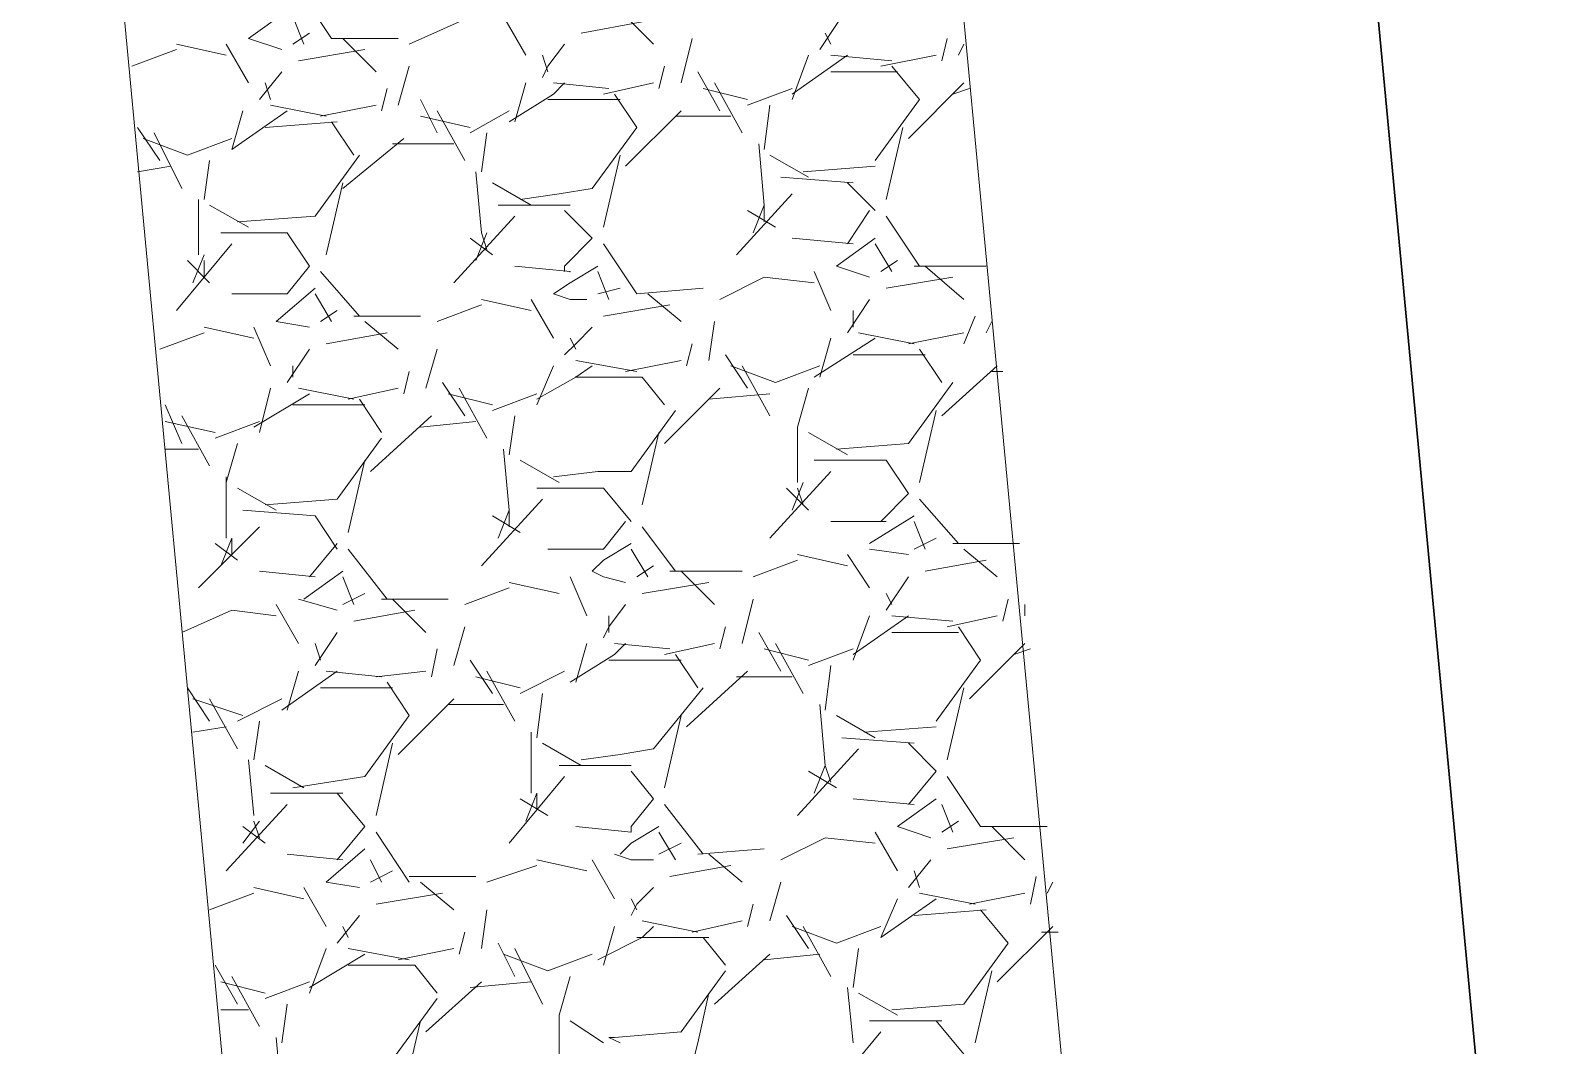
# Model space of a CAD drawing. Header units: metres. Extents: x 535281 to 535678, y 1836935 to 1837211.
# Drawn here: x 535433.707 to 535436.43, y 1837022.785 to 1837024.615 of the extents above; entities that cross this region are included whole.
import ezdxf

# ---------------------------------------------------------------- set-up
doc = ezdxf.new("R2010")
doc.units = ezdxf.units.M
doc.header["$MEASUREMENT"] = 0
doc.layers.add('Level 42', color=1, linetype='Continuous', lineweight=0)
doc.layers.add('Level 5', color=1, linetype='Continuous', lineweight=0)

msp = doc.modelspace()

# ---------------------------------------------------------------- linework, layer by layer
at = {"layer": 'Level 42', "color": 7, "linetype": 'Continuous', "lineweight": 0}
for p, q in [((535436.43, 1837021.52), (535435.69, 1837029.38)), ((535436.43, 1837021.52), (535435.69, 1837029.38)), ((535435.62, 1837022.19), (535435.02, 1837028.56)), ((535435.62, 1837022.19), (535435.02, 1837028.56)), ((535434.12, 1837022.05), (535433.52, 1837028.42)), ((535434.12, 1837022.05), (535433.52, 1837028.42)), ((535434.19, 1837024.69), (535434.25, 1837024.6)), ((535434.19, 1837024.69), (535434.25, 1837024.6)), ((535434.17, 1837024.65), (535434.1, 1837024.6)), ((535434.17, 1837024.65), (535434.1, 1837024.6)), ((535434.2, 1837024.59), (535434.18, 1837024.64)), ((535434.2, 1837024.59), (535434.18, 1837024.64)), ((535434.48, 1837024.63), (535434.39, 1837024.59)), ((535434.48, 1837024.63), (535434.39, 1837024.59)), ((535434.6, 1837024.57), (535434.56, 1837024.64)), ((535434.6, 1837024.57), (535434.56, 1837024.64)), ((535434.7, 1837024.61), (535434.81, 1837024.63)), ((535434.7, 1837024.61), (535434.81, 1837024.63)), ((535434.77, 1837024.65), (535434.83, 1837024.59)), ((535434.77, 1837024.65), (535434.83, 1837024.59)), ((535435.13, 1837024.58), (535435.17, 1837024.64)), ((535435.13, 1837024.58), (535435.17, 1837024.64)), ((535434.18, 1837024.59), (535434.21, 1837024.61)), ((535434.18, 1837024.59), (535434.21, 1837024.61)), ((535435.14, 1837024.61), (535435.15, 1837024.59)), ((535435.14, 1837024.61), (535435.15, 1837024.59)), ((535433.97, 1837024.58), (535433.89, 1837024.55)), ((535433.97, 1837024.58), (535433.89, 1837024.55)), ((535434.06, 1837024.57), (535433.97, 1837024.59)), ((535434.06, 1837024.57), (535433.97, 1837024.59)), ((535434.1, 1837024.52), (535434.06, 1837024.59)), ((535434.1, 1837024.52), (535434.06, 1837024.59)), ((535434.1, 1837024.6), (535434.16, 1837024.58)), ((535434.1, 1837024.6), (535434.16, 1837024.58)), ((535434.19, 1837024.56), (535434.31, 1837024.58)), ((535434.19, 1837024.56), (535434.31, 1837024.58)), ((535434.25, 1837024.6), (535434.37, 1837024.6)), ((535434.25, 1837024.6), (535434.37, 1837024.6)), ((535434.27, 1837024.6), (535434.33, 1837024.54)), ((535434.27, 1837024.6), (535434.33, 1837024.54)), ((535434.64, 1837024.55), (535434.67, 1837024.59)), ((535434.64, 1837024.55), (535434.67, 1837024.59)), ((535434.9, 1837024.6), (535434.88, 1837024.52)), ((535434.9, 1837024.6), (535434.88, 1837024.52)), ((535435.36, 1837024.6), (535435.35, 1837024.56)), ((535435.36, 1837024.6), (535435.35, 1837024.56)), ((535435.39, 1837024.59), (535435.38, 1837024.57)), ((535435.39, 1837024.59), (535435.38, 1837024.57)), ((535434.39, 1837024.55), (535434.37, 1837024.48)), ((535434.39, 1837024.55), (535434.37, 1837024.48)), ((535434.63, 1837024.57), (535434.64, 1837024.54)), ((535434.63, 1837024.57), (535434.64, 1837024.54)), ((535434.63, 1837024.53), (535434.64, 1837024.55)), ((535434.63, 1837024.53), (535434.64, 1837024.55)), ((535434.85, 1837024.55), (535434.84, 1837024.51)), ((535434.85, 1837024.55), (535434.84, 1837024.51)), ((535435.11, 1837024.57), (535435.08, 1837024.49)), ((535435.08, 1837024.5), (535435.18, 1837024.57)), ((535435.11, 1837024.57), (535435.08, 1837024.49)), ((535435.08, 1837024.5), (535435.18, 1837024.57)), ((535435.15, 1837024.57), (535435.26, 1837024.56)), ((535435.15, 1837024.57), (535435.26, 1837024.56)), ((535435.24, 1837024.55), (535435.34, 1837024.57)), ((535435.24, 1837024.55), (535435.34, 1837024.57)), ((535435.26, 1837024.55), (535435.31, 1837024.49)), ((535435.26, 1837024.55), (535435.31, 1837024.49)), ((535434.12, 1837024.49), (535434.16, 1837024.54)), ((535434.12, 1837024.49), (535434.16, 1837024.54)), ((535434.13, 1837024.52), (535434.14, 1837024.49)), ((535434.13, 1837024.52), (535434.14, 1837024.49)), ((535434.6, 1837024.52), (535434.58, 1837024.45)), ((535434.6, 1837024.52), (535434.58, 1837024.45)), ((535434.65, 1837024.52), (535434.75, 1837024.51)), ((535434.65, 1837024.5), (535434.67, 1837024.52)), ((535434.65, 1837024.52), (535434.75, 1837024.51)), ((535434.65, 1837024.5), (535434.67, 1837024.52)), ((535434.74, 1837024.5), (535434.83, 1837024.52)), ((535434.74, 1837024.5), (535434.83, 1837024.52)), ((535434.95, 1837024.47), (535434.91, 1837024.54)), ((535434.95, 1837024.47), (535434.91, 1837024.54)), ((535434.99, 1837024.43), (535434.94, 1837024.52)), ((535434.99, 1837024.43), (535434.94, 1837024.52)), ((535435.15, 1837024.54), (535435.27, 1837024.54)), ((535435.15, 1837024.54), (535435.27, 1837024.54)), ((535435.15, 1837024.54), (535435.27, 1837024.54)), ((535435.15, 1837024.54), (535435.27, 1837024.54)), ((535435.39, 1837024.52), (535435.29, 1837024.42)), ((535435.39, 1837024.52), (535435.29, 1837024.42)), ((535434.35, 1837024.51), (535434.34, 1837024.47)), ((535434.35, 1837024.51), (535434.34, 1837024.47)), ((535434.57, 1837024.45), (535434.65, 1837024.5)), ((535434.57, 1837024.45), (535434.65, 1837024.5)), ((535434.76, 1837024.5), (535434.8, 1837024.44)), ((535434.76, 1837024.5), (535434.8, 1837024.44)), ((535435, 1837024.49), (535434.92, 1837024.51)), ((535435, 1837024.49), (535434.92, 1837024.51)), ((535435.08, 1837024.51), (535435, 1837024.48)), ((535435.08, 1837024.51), (535435, 1837024.48)), ((535435.4, 1837024.51), (535435.37, 1837024.5)), ((535435.4, 1837024.51), (535435.37, 1837024.5)), ((535434.09, 1837024.47), (535434.07, 1837024.4)), ((535434.07, 1837024.4), (535434.17, 1837024.47)), ((535434.09, 1837024.47), (535434.07, 1837024.4)), ((535434.07, 1837024.4), (535434.17, 1837024.47)), ((535434.14, 1837024.48), (535434.24, 1837024.46)), ((535434.14, 1837024.48), (535434.24, 1837024.46)), ((535434.23, 1837024.46), (535434.33, 1837024.48)), ((535434.23, 1837024.46), (535434.33, 1837024.48)), ((535434.44, 1837024.43), (535434.41, 1837024.49)), ((535434.44, 1837024.43), (535434.41, 1837024.49)), ((535434.49, 1837024.38), (535434.44, 1837024.47)), ((535434.49, 1837024.38), (535434.44, 1837024.47)), ((535434.57, 1837024.47), (535434.5, 1837024.43)), ((535434.57, 1837024.47), (535434.5, 1837024.43)), ((535434.64, 1837024.49), (535434.65, 1837024.49)), ((535434.64, 1837024.49), (535434.65, 1837024.49)), ((535434.64, 1837024.49), (535434.65, 1837024.49)), ((535434.64, 1837024.49), (535434.65, 1837024.49)), ((535434.65, 1837024.49), (535434.77, 1837024.49)), ((535434.65, 1837024.49), (535434.77, 1837024.49)), ((535434.65, 1837024.49), (535434.77, 1837024.49)), ((535434.65, 1837024.49), (535434.77, 1837024.49)), ((535434.88, 1837024.47), (535434.78, 1837024.37)), ((535434.88, 1837024.47), (535434.78, 1837024.37)), ((535435.03, 1837024.4), (535435.04, 1837024.48)), ((535435.03, 1837024.4), (535435.04, 1837024.48)), ((535435.31, 1837024.49), (535435.23, 1837024.38)), ((535435.31, 1837024.49), (535435.23, 1837024.38)), ((535433.94, 1837024.38), (535433.9, 1837024.44)), ((535433.94, 1837024.38), (535433.9, 1837024.44)), ((535434.13, 1837024.44), (535434.26, 1837024.45)), ((535434.13, 1837024.44), (535434.26, 1837024.45)), ((535434.13, 1837024.44), (535434.26, 1837024.45)), ((535434.13, 1837024.44), (535434.26, 1837024.45)), ((535434.25, 1837024.45), (535434.29, 1837024.39)), ((535434.25, 1837024.45), (535434.29, 1837024.39)), ((535434.5, 1837024.44), (535434.41, 1837024.46)), ((535434.5, 1837024.44), (535434.41, 1837024.46)), ((535434.8, 1837024.44), (535434.72, 1837024.33)), ((535434.8, 1837024.44), (535434.72, 1837024.33)), ((535434.97, 1837024.46), (535434.87, 1837024.46)), ((535434.97, 1837024.46), (535434.87, 1837024.46)), ((535435.28, 1837024.44), (535435.25, 1837024.31)), ((535435.28, 1837024.44), (535435.25, 1837024.31)), ((535433.99, 1837024.39), (535433.91, 1837024.42)), ((535433.99, 1837024.39), (535433.91, 1837024.42)), ((535433.98, 1837024.33), (535433.93, 1837024.43)), ((535433.98, 1837024.33), (535433.93, 1837024.43)), ((535434.07, 1837024.42), (535433.99, 1837024.39)), ((535434.07, 1837024.42), (535433.99, 1837024.39)), ((535434.38, 1837024.42), (535434.27, 1837024.33)), ((535434.38, 1837024.42), (535434.27, 1837024.33)), ((535434.52, 1837024.36), (535434.53, 1837024.43)), ((535434.52, 1837024.36), (535434.53, 1837024.43)), ((535434.3, 1837024.39), (535434.22, 1837024.28)), ((535434.3, 1837024.39), (535434.22, 1837024.28)), ((535434.47, 1837024.41), (535434.36, 1837024.41)), ((535434.47, 1837024.41), (535434.36, 1837024.41)), ((535434.77, 1837024.39), (535434.74, 1837024.26)), ((535434.77, 1837024.39), (535434.74, 1837024.26)), ((535435.03, 1837024.3), (535435.02, 1837024.41)), ((535435.03, 1837024.3), (535435.02, 1837024.41)), ((535435.11, 1837024.35), (535435.04, 1837024.39)), ((535435.11, 1837024.35), (535435.04, 1837024.39)), ((535433.96, 1837024.37), (535433.9, 1837024.36)), ((535433.96, 1837024.37), (535433.9, 1837024.36)), ((535434.02, 1837024.31), (535434.03, 1837024.38)), ((535434.02, 1837024.31), (535434.03, 1837024.38)), ((535434.52, 1837024.25), (535434.51, 1837024.36)), ((535434.52, 1837024.25), (535434.51, 1837024.36)), ((535435.23, 1837024.37), (535435.1, 1837024.36)), ((535435.23, 1837024.37), (535435.1, 1837024.36)), ((535434.27, 1837024.34), (535434.24, 1837024.21)), ((535434.27, 1837024.34), (535434.24, 1837024.21)), ((535434.61, 1837024.3), (535434.54, 1837024.34)), ((535434.61, 1837024.3), (535434.54, 1837024.34)), ((535434.72, 1837024.33), (535434.66, 1837024.32)), ((535434.72, 1837024.33), (535434.66, 1837024.32)), ((535435.19, 1837024.34), (535435.06, 1837024.35)), ((535435.19, 1837024.34), (535435.06, 1837024.35)), ((535435.23, 1837024.29), (535435.18, 1837024.34)), ((535435.23, 1837024.29), (535435.18, 1837024.34)), ((535434.01, 1837024.21), (535434.01, 1837024.31)), ((535434.01, 1837024.21), (535434.01, 1837024.31)), ((535434.66, 1837024.32), (535434.59, 1837024.31)), ((535434.66, 1837024.32), (535434.59, 1837024.31)), ((535434.98, 1837024.21), (535435.08, 1837024.32)), ((535434.98, 1837024.21), (535435.08, 1837024.32)), ((535434.1, 1837024.26), (535434.03, 1837024.3)), ((535434.1, 1837024.26), (535434.03, 1837024.3)), ((535434.22, 1837024.28), (535434.08, 1837024.27)), ((535434.22, 1837024.28), (535434.08, 1837024.27)), ((535434.47, 1837024.16), (535434.58, 1837024.28)), ((535434.47, 1837024.16), (535434.58, 1837024.28)), ((535434.66, 1837024.3), (535434.55, 1837024.3)), ((535434.66, 1837024.3), (535434.55, 1837024.3)), ((535434.68, 1837024.3), (535434.66, 1837024.3)), ((535434.68, 1837024.3), (535434.66, 1837024.3)), ((535434.72, 1837024.24), (535434.67, 1837024.29)), ((535434.72, 1837024.24), (535434.67, 1837024.29)), ((535435, 1837024.29), (535435.05, 1837024.26)), ((535435, 1837024.29), (535435.05, 1837024.26)), ((535435.03, 1837024.3), (535435.01, 1837024.25)), ((535435.03, 1837024.3), (535435.01, 1837024.25)), ((535435.03, 1837024.3), (535435.03, 1837024.27)), ((535435.03, 1837024.3), (535435.03, 1837024.27)), ((535435.18, 1837024.23), (535435.22, 1837024.29)), ((535435.18, 1837024.23), (535435.22, 1837024.29)), ((535435.25, 1837024.28), (535435.31, 1837024.19)), ((535435.25, 1837024.28), (535435.31, 1837024.19)), ((535434.17, 1837024.25), (535434.05, 1837024.25)), ((535434.17, 1837024.25), (535434.05, 1837024.25)), ((535434.21, 1837024.19), (535434.17, 1837024.25)), ((535434.21, 1837024.19), (535434.17, 1837024.25)), ((535434.53, 1837024.25), (535434.51, 1837024.2)), ((535434.53, 1837024.25), (535434.51, 1837024.2)), ((535434.52, 1837024.25), (535434.53, 1837024.22)), ((535434.52, 1837024.25), (535434.53, 1837024.22)), ((535433.97, 1837024.11), (535434.07, 1837024.23)), ((535433.97, 1837024.11), (535434.07, 1837024.23)), ((535434.5, 1837024.24), (535434.54, 1837024.21)), ((535434.5, 1837024.24), (535434.54, 1837024.21)), ((535434.67, 1837024.19), (535434.72, 1837024.24)), ((535434.67, 1837024.19), (535434.72, 1837024.24)), ((535434.74, 1837024.23), (535434.8, 1837024.14)), ((535434.74, 1837024.23), (535434.8, 1837024.14)), ((535435.08, 1837024.24), (535435.19, 1837024.23)), ((535435.08, 1837024.24), (535435.19, 1837024.23)), ((535435.23, 1837024.24), (535435.16, 1837024.19)), ((535435.23, 1837024.24), (535435.16, 1837024.19)), ((535435.26, 1837024.18), (535435.23, 1837024.23)), ((535435.26, 1837024.18), (535435.23, 1837024.23)), ((535433.99, 1837024.2), (535434.03, 1837024.16)), ((535433.99, 1837024.2), (535434.03, 1837024.16)), ((535434.02, 1837024.21), (535434, 1837024.16)), ((535434.02, 1837024.21), (535434, 1837024.16)), ((535434.02, 1837024.2), (535434.02, 1837024.17)), ((535434.02, 1837024.2), (535434.02, 1837024.17)), ((535435.24, 1837024.18), (535435.27, 1837024.2)), ((535435.24, 1837024.18), (535435.27, 1837024.2)), ((535434.17, 1837024.14), (535434.21, 1837024.19)), ((535434.17, 1837024.14), (535434.21, 1837024.19)), ((535434.23, 1837024.18), (535434.3, 1837024.1)), ((535434.23, 1837024.18), (535434.3, 1837024.1)), ((535434.58, 1837024.19), (535434.68, 1837024.18)), ((535434.58, 1837024.19), (535434.68, 1837024.18)), ((535434.67, 1837024.18), (535434.67, 1837024.19)), ((535434.67, 1837024.18), (535434.67, 1837024.19)), ((535434.73, 1837024.19), (535434.68, 1837024.16)), ((535434.73, 1837024.19), (535434.68, 1837024.16)), ((535434.75, 1837024.13), (535434.73, 1837024.18)), ((535434.75, 1837024.13), (535434.73, 1837024.18)), ((535435.03, 1837024.17), (535434.95, 1837024.13)), ((535435.03, 1837024.17), (535434.95, 1837024.13)), ((535435.12, 1837024.16), (535435.03, 1837024.17)), ((535435.12, 1837024.16), (535435.03, 1837024.17)), ((535435.15, 1837024.11), (535435.12, 1837024.18)), ((535435.15, 1837024.11), (535435.12, 1837024.18)), ((535435.16, 1837024.19), (535435.22, 1837024.17)), ((535435.16, 1837024.19), (535435.22, 1837024.17)), ((535435.25, 1837024.15), (535435.37, 1837024.17)), ((535435.25, 1837024.15), (535435.37, 1837024.17)), ((535435.3, 1837024.19), (535435.43, 1837024.19)), ((535435.3, 1837024.19), (535435.43, 1837024.19)), ((535435.32, 1837024.19), (535435.39, 1837024.13)), ((535435.32, 1837024.19), (535435.39, 1837024.13)), ((535434.07, 1837024.14), (535434.17, 1837024.14)), ((535434.07, 1837024.14), (535434.17, 1837024.14)), ((535434.22, 1837024.15), (535434.15, 1837024.09)), ((535434.22, 1837024.15), (535434.15, 1837024.09)), ((535434.25, 1837024.09), (535434.22, 1837024.14)), ((535434.25, 1837024.09), (535434.22, 1837024.14)), ((535434.68, 1837024.16), (535434.65, 1837024.14)), ((535434.68, 1837024.16), (535434.65, 1837024.14)), ((535434.65, 1837024.14), (535434.68, 1837024.13)), ((535434.65, 1837024.14), (535434.68, 1837024.13)), ((535434.73, 1837024.14), (535434.77, 1837024.15)), ((535434.73, 1837024.14), (535434.77, 1837024.15)), ((535434.8, 1837024.14), (535434.92, 1837024.15)), ((535434.8, 1837024.14), (535434.92, 1837024.15)), ((535434.82, 1837024.14), (535434.88, 1837024.09)), ((535434.82, 1837024.14), (535434.88, 1837024.09)), ((535434.52, 1837024.12), (535434.44, 1837024.09)), ((535434.52, 1837024.12), (535434.44, 1837024.09)), ((535434.61, 1837024.11), (535434.52, 1837024.13)), ((535434.61, 1837024.11), (535434.52, 1837024.13)), ((535434.65, 1837024.06), (535434.61, 1837024.13)), ((535434.65, 1837024.06), (535434.61, 1837024.13)), ((535434.68, 1837024.13), (535434.71, 1837024.13)), ((535434.68, 1837024.13), (535434.71, 1837024.13)), ((535434.74, 1837024.1), (535434.86, 1837024.12)), ((535434.74, 1837024.1), (535434.86, 1837024.12)), ((535435.18, 1837024.07), (535435.22, 1837024.13)), ((535435.18, 1837024.07), (535435.22, 1837024.13)), ((535434.15, 1837024.09), (535434.21, 1837024.08)), ((535434.15, 1837024.09), (535434.21, 1837024.08)), ((535434.23, 1837024.09), (535434.26, 1837024.11)), ((535434.23, 1837024.09), (535434.26, 1837024.11)), ((535434.29, 1837024.1), (535434.41, 1837024.1)), ((535434.29, 1837024.1), (535434.41, 1837024.1)), ((535434.31, 1837024.09), (535434.37, 1837024.04)), ((535434.31, 1837024.09), (535434.37, 1837024.04)), ((535434.94, 1837024.09), (535434.93, 1837024.02)), ((535434.94, 1837024.09), (535434.93, 1837024.02)), ((535435.19, 1837024.11), (535435.19, 1837024.08)), ((535435.19, 1837024.11), (535435.19, 1837024.08)), ((535435.41, 1837024.1), (535435.39, 1837024.05)), ((535435.41, 1837024.1), (535435.39, 1837024.05)), ((535435.44, 1837024.09), (535435.43, 1837024.07)), ((535435.44, 1837024.09), (535435.43, 1837024.07)), ((535434.02, 1837024.07), (535433.94, 1837024.04)), ((535434.02, 1837024.07), (535433.94, 1837024.04)), ((535434.11, 1837024.06), (535434.02, 1837024.08)), ((535434.11, 1837024.06), (535434.02, 1837024.08)), ((535434.14, 1837024.01), (535434.11, 1837024.08)), ((535434.14, 1837024.01), (535434.11, 1837024.08)), ((535434.24, 1837024.05), (535434.35, 1837024.07)), ((535434.24, 1837024.05), (535434.35, 1837024.07)), ((535434.68, 1837024.06), (535434.69, 1837024.04)), ((535434.68, 1837024.06), (535434.69, 1837024.04)), ((535434.69, 1837024.05), (535434.72, 1837024.08)), ((535434.69, 1837024.05), (535434.72, 1837024.08)), ((535435.12, 1837023.99), (535435.23, 1837024.06)), ((535435.12, 1837023.99), (535435.23, 1837024.06)), ((535435.15, 1837024.06), (535435.13, 1837023.99)), ((535435.15, 1837024.06), (535435.13, 1837023.99)), ((535435.2, 1837024.07), (535435.3, 1837024.05)), ((535435.2, 1837024.07), (535435.3, 1837024.05)), ((535435.29, 1837024.05), (535435.39, 1837024.07)), ((535435.29, 1837024.05), (535435.39, 1837024.07)), ((535434.17, 1837023.98), (535434.21, 1837024.04)), ((535434.17, 1837023.98), (535434.21, 1837024.04)), ((535434.44, 1837024.04), (535434.42, 1837023.97)), ((535434.44, 1837024.04), (535434.42, 1837023.97)), ((535434.67, 1837024.03), (535434.69, 1837024.05)), ((535434.67, 1837024.03), (535434.69, 1837024.05)), ((535434.9, 1837024.05), (535434.89, 1837024.01)), ((535434.9, 1837024.05), (535434.89, 1837024.01)), ((535435, 1837023.97), (535434.96, 1837024.03)), ((535435, 1837023.97), (535434.96, 1837024.03)), ((535435.19, 1837024.03), (535435.32, 1837024.03)), ((535435.19, 1837024.03), (535435.32, 1837024.03)), ((535435.19, 1837024.03), (535435.32, 1837024.03)), ((535435.19, 1837024.03), (535435.32, 1837024.03)), ((535435.31, 1837024.04), (535435.35, 1837023.98)), ((535435.31, 1837024.04), (535435.35, 1837023.98)), ((535434.18, 1837024.01), (535434.18, 1837023.99)), ((535434.18, 1837024.01), (535434.18, 1837023.99)), ((535434.65, 1837024.01), (535434.62, 1837023.94)), ((535434.65, 1837024.01), (535434.62, 1837023.94)), ((535434.69, 1837024.02), (535434.8, 1837024)), ((535434.69, 1837024.02), (535434.8, 1837024)), ((535434.69, 1837023.99), (535434.72, 1837024.01)), ((535434.69, 1837023.99), (535434.72, 1837024.01)), ((535434.78, 1837024), (535434.88, 1837024.02)), ((535434.78, 1837024), (535434.88, 1837024.02)), ((535435.05, 1837023.98), (535434.97, 1837024.01)), ((535435.05, 1837023.98), (535434.97, 1837024.01)), ((535435.04, 1837023.92), (535434.99, 1837024.01)), ((535435.04, 1837023.92), (535434.99, 1837024.01)), ((535435.13, 1837024.01), (535435.05, 1837023.98)), ((535435.13, 1837024.01), (535435.05, 1837023.98)), ((535435.45, 1837024.01), (535435.35, 1837023.92)), ((535435.45, 1837024.01), (535435.35, 1837023.92)), ((535434.39, 1837024), (535434.38, 1837023.96)), ((535434.39, 1837024), (535434.38, 1837023.96)), ((535434.49, 1837023.92), (535434.45, 1837023.98)), ((535434.49, 1837023.92), (535434.45, 1837023.98)), ((535434.62, 1837023.95), (535434.69, 1837023.99)), ((535434.62, 1837023.95), (535434.69, 1837023.99)), ((535434.69, 1837023.99), (535434.81, 1837023.99)), ((535434.69, 1837023.99), (535434.81, 1837023.99)), ((535434.69, 1837023.99), (535434.81, 1837023.99)), ((535434.69, 1837023.99), (535434.81, 1837023.99)), ((535434.81, 1837023.99), (535434.85, 1837023.94)), ((535434.81, 1837023.99), (535434.85, 1837023.94)), ((535435.37, 1837023.98), (535435.29, 1837023.87)), ((535435.37, 1837023.98), (535435.29, 1837023.87)), ((535435.46, 1837024), (535435.44, 1837024)), ((535435.46, 1837024), (535435.44, 1837024)), ((535434.11, 1837023.9), (535434.21, 1837023.96)), ((535434.11, 1837023.9), (535434.21, 1837023.96)), ((535434.14, 1837023.97), (535434.12, 1837023.89)), ((535434.14, 1837023.97), (535434.12, 1837023.89)), ((535434.19, 1837023.97), (535434.29, 1837023.95)), ((535434.19, 1837023.97), (535434.29, 1837023.95)), ((535434.28, 1837023.95), (535434.37, 1837023.97)), ((535434.28, 1837023.95), (535434.37, 1837023.97)), ((535434.3, 1837023.95), (535434.34, 1837023.89)), ((535434.3, 1837023.95), (535434.34, 1837023.89)), ((535434.54, 1837023.94), (535434.46, 1837023.96)), ((535434.54, 1837023.94), (535434.46, 1837023.96)), ((535434.53, 1837023.88), (535434.48, 1837023.97)), ((535434.53, 1837023.88), (535434.48, 1837023.97)), ((535434.62, 1837023.96), (535434.54, 1837023.93)), ((535434.62, 1837023.96), (535434.54, 1837023.93)), ((535434.95, 1837023.97), (535434.85, 1837023.87)), ((535434.95, 1837023.97), (535434.85, 1837023.87)), ((535435.04, 1837023.96), (535434.93, 1837023.95)), ((535435.04, 1837023.96), (535434.93, 1837023.95)), ((535435.09, 1837023.9), (535435.11, 1837023.97)), ((535435.09, 1837023.9), (535435.11, 1837023.97)), ((535433.98, 1837023.87), (535433.95, 1837023.94)), ((535433.98, 1837023.87), (535433.95, 1837023.94)), ((535434.03, 1837023.83), (535433.98, 1837023.92)), ((535434.03, 1837023.83), (535433.98, 1837023.92)), ((535434.18, 1837023.94), (535434.31, 1837023.94)), ((535434.18, 1837023.94), (535434.31, 1837023.94)), ((535434.18, 1837023.94), (535434.31, 1837023.94)), ((535434.18, 1837023.94), (535434.31, 1837023.94)), ((535434.43, 1837023.92), (535434.32, 1837023.82)), ((535434.43, 1837023.92), (535434.32, 1837023.82)), ((535434.57, 1837023.85), (535434.58, 1837023.92)), ((535434.57, 1837023.85), (535434.58, 1837023.92)), ((535434.87, 1837023.93), (535434.79, 1837023.82)), ((535434.87, 1837023.93), (535434.79, 1837023.82)), ((535435.34, 1837023.93), (535435.31, 1837023.8)), ((535435.34, 1837023.93), (535435.31, 1837023.8)), ((535434.04, 1837023.89), (535433.95, 1837023.91)), ((535434.04, 1837023.89), (535433.95, 1837023.91)), ((535434.12, 1837023.91), (535434.04, 1837023.88)), ((535434.12, 1837023.91), (535434.04, 1837023.88)), ((535434.51, 1837023.91), (535434.41, 1837023.9)), ((535434.51, 1837023.91), (535434.41, 1837023.9)), ((535435.09, 1837023.8), (535435.09, 1837023.9)), ((535435.09, 1837023.8), (535435.09, 1837023.9)), ((535434.06, 1837023.8), (535434.08, 1837023.87)), ((535434.06, 1837023.8), (535434.08, 1837023.87)), ((535434.34, 1837023.88), (535434.26, 1837023.77)), ((535434.34, 1837023.88), (535434.26, 1837023.77)), ((535434.84, 1837023.89), (535434.81, 1837023.76)), ((535434.84, 1837023.89), (535434.81, 1837023.76)), ((535435.18, 1837023.85), (535435.11, 1837023.89)), ((535435.18, 1837023.85), (535435.11, 1837023.89)), ((535435.29, 1837023.87), (535435.16, 1837023.86)), ((535435.29, 1837023.87), (535435.16, 1837023.86)), ((535434.01, 1837023.86), (535433.95, 1837023.86)), ((535434.01, 1837023.86), (535433.95, 1837023.86)), ((535434.31, 1837023.84), (535434.28, 1837023.71)), ((535434.31, 1837023.84), (535434.28, 1837023.71)), ((535434.57, 1837023.75), (535434.56, 1837023.86)), ((535434.57, 1837023.75), (535434.56, 1837023.86)), ((535434.66, 1837023.8), (535434.59, 1837023.84)), ((535434.66, 1837023.8), (535434.59, 1837023.84)), ((535435.25, 1837023.84), (535435.12, 1837023.84)), ((535435.25, 1837023.84), (535435.12, 1837023.84)), ((535435.29, 1837023.78), (535435.25, 1837023.84)), ((535435.29, 1837023.78), (535435.25, 1837023.84)), ((535434.73, 1837023.82), (535434.65, 1837023.81)), ((535434.73, 1837023.82), (535434.65, 1837023.81)), ((535434.79, 1837023.82), (535434.73, 1837023.82)), ((535434.79, 1837023.82), (535434.73, 1837023.82)), ((535435.04, 1837023.7), (535435.15, 1837023.82)), ((535435.04, 1837023.7), (535435.15, 1837023.82)), ((535434.06, 1837023.7), (535434.06, 1837023.81)), ((535434.06, 1837023.7), (535434.06, 1837023.81)), ((535434.15, 1837023.75), (535434.08, 1837023.79)), ((535434.15, 1837023.75), (535434.08, 1837023.79)), ((535434.73, 1837023.79), (535434.62, 1837023.79)), ((535434.73, 1837023.79), (535434.62, 1837023.79)), ((535434.74, 1837023.79), (535434.73, 1837023.79)), ((535434.74, 1837023.79), (535434.73, 1837023.79)), ((535434.79, 1837023.73), (535434.74, 1837023.79)), ((535434.79, 1837023.73), (535434.74, 1837023.79)), ((535435.07, 1837023.79), (535435.11, 1837023.75)), ((535435.07, 1837023.79), (535435.11, 1837023.75)), ((535435.1, 1837023.8), (535435.08, 1837023.75)), ((535435.1, 1837023.8), (535435.08, 1837023.75)), ((535435.09, 1837023.79), (535435.1, 1837023.76)), ((535435.09, 1837023.79), (535435.1, 1837023.76)), ((535434.26, 1837023.77), (535434.13, 1837023.76)), ((535434.26, 1837023.77), (535434.13, 1837023.76)), ((535434.52, 1837023.65), (535434.63, 1837023.77)), ((535434.52, 1837023.65), (535434.63, 1837023.77)), ((535435.24, 1837023.73), (535435.29, 1837023.78)), ((535435.24, 1837023.73), (535435.29, 1837023.78)), ((535435.31, 1837023.77), (535435.38, 1837023.69)), ((535435.31, 1837023.77), (535435.38, 1837023.69)), ((535434.22, 1837023.74), (535434.09, 1837023.75)), ((535434.22, 1837023.74), (535434.09, 1837023.75)), ((535434.26, 1837023.68), (535434.22, 1837023.74)), ((535434.26, 1837023.68), (535434.22, 1837023.74)), ((535434.54, 1837023.74), (535434.59, 1837023.71)), ((535434.54, 1837023.74), (535434.59, 1837023.71)), ((535434.57, 1837023.75), (535434.55, 1837023.7)), ((535434.57, 1837023.75), (535434.55, 1837023.7)), ((535434.57, 1837023.75), (535434.57, 1837023.72)), ((535434.57, 1837023.75), (535434.57, 1837023.72)), ((535434.74, 1837023.68), (535434.78, 1837023.73)), ((535434.74, 1837023.68), (535434.78, 1837023.73)), ((535435.15, 1837023.73), (535435.25, 1837023.73)), ((535435.15, 1837023.73), (535435.25, 1837023.73)), ((535435.3, 1837023.74), (535435.22, 1837023.69)), ((535435.3, 1837023.74), (535435.22, 1837023.69)), ((535435.32, 1837023.68), (535435.3, 1837023.73)), ((535435.32, 1837023.68), (535435.3, 1837023.73)), ((535434.01, 1837023.61), (535434.12, 1837023.72)), ((535434.01, 1837023.61), (535434.12, 1837023.72)), ((535434.81, 1837023.72), (535434.87, 1837023.64)), ((535434.81, 1837023.72), (535434.87, 1837023.64)), ((535434.04, 1837023.69), (535434.08, 1837023.66)), ((535434.04, 1837023.69), (535434.08, 1837023.66)), ((535434.07, 1837023.7), (535434.05, 1837023.65)), ((535434.07, 1837023.7), (535434.05, 1837023.65)), ((535434.07, 1837023.7), (535434.07, 1837023.67)), ((535434.07, 1837023.7), (535434.07, 1837023.67)), ((535434.21, 1837023.63), (535434.26, 1837023.69)), ((535434.21, 1837023.63), (535434.26, 1837023.69)), ((535434.28, 1837023.68), (535434.35, 1837023.59)), ((535434.28, 1837023.68), (535434.35, 1837023.59)), ((535434.64, 1837023.68), (535434.74, 1837023.68)), ((535434.64, 1837023.68), (535434.74, 1837023.68)), ((535434.79, 1837023.69), (535434.74, 1837023.66)), ((535434.79, 1837023.69), (535434.74, 1837023.66)), ((535434.82, 1837023.63), (535434.79, 1837023.68)), ((535434.82, 1837023.63), (535434.79, 1837023.68)), ((535435.22, 1837023.68), (535435.29, 1837023.67)), ((535435.22, 1837023.68), (535435.29, 1837023.67)), ((535435.3, 1837023.68), (535435.34, 1837023.7)), ((535435.3, 1837023.68), (535435.34, 1837023.7)), ((535435.37, 1837023.69), (535435.49, 1837023.69)), ((535435.37, 1837023.69), (535435.49, 1837023.69)), ((535435.39, 1837023.68), (535435.45, 1837023.63)), ((535435.39, 1837023.68), (535435.45, 1837023.63)), ((535434.74, 1837023.66), (535434.72, 1837023.64)), ((535434.74, 1837023.66), (535434.72, 1837023.64)), ((535434.8, 1837023.63), (535434.83, 1837023.65)), ((535434.8, 1837023.63), (535434.83, 1837023.65)), ((535435.09, 1837023.66), (535435.01, 1837023.63)), ((535435.09, 1837023.66), (535435.01, 1837023.63)), ((535435.18, 1837023.65), (535435.09, 1837023.67)), ((535435.18, 1837023.65), (535435.09, 1837023.67)), ((535435.22, 1837023.61), (535435.18, 1837023.67)), ((535435.22, 1837023.61), (535435.18, 1837023.67)), ((535435.32, 1837023.64), (535435.43, 1837023.66)), ((535435.32, 1837023.64), (535435.43, 1837023.66)), ((535434.12, 1837023.64), (535434.22, 1837023.63)), ((535434.12, 1837023.64), (535434.22, 1837023.63)), ((535434.27, 1837023.64), (535434.2, 1837023.59)), ((535434.27, 1837023.64), (535434.2, 1837023.59)), ((535434.29, 1837023.58), (535434.27, 1837023.63)), ((535434.29, 1837023.58), (535434.27, 1837023.63)), ((535434.71, 1837023.56), (535434.68, 1837023.63)), ((535434.71, 1837023.56), (535434.68, 1837023.63)), ((535434.72, 1837023.64), (535434.74, 1837023.63)), ((535434.72, 1837023.64), (535434.74, 1837023.63)), ((535434.74, 1837023.63), (535434.78, 1837023.62)), ((535434.74, 1837023.63), (535434.78, 1837023.62)), ((535434.86, 1837023.64), (535434.99, 1837023.64)), ((535434.86, 1837023.64), (535434.99, 1837023.64)), ((535434.88, 1837023.64), (535434.94, 1837023.58)), ((535434.88, 1837023.64), (535434.94, 1837023.58)), ((535435.25, 1837023.57), (535435.29, 1837023.63)), ((535435.25, 1837023.57), (535435.29, 1837023.63)), ((535434.27, 1837023.58), (535434.31, 1837023.6)), ((535434.27, 1837023.58), (535434.31, 1837023.6)), ((535434.57, 1837023.61), (535434.49, 1837023.58)), ((535434.57, 1837023.61), (535434.49, 1837023.58)), ((535434.66, 1837023.6), (535434.57, 1837023.62)), ((535434.66, 1837023.6), (535434.57, 1837023.62)), ((535434.81, 1837023.6), (535434.93, 1837023.62)), ((535434.81, 1837023.6), (535434.93, 1837023.62)), ((535435.25, 1837023.6), (535435.26, 1837023.58)), ((535435.25, 1837023.6), (535435.26, 1837023.58)), ((535434.07, 1837023.57), (535433.98, 1837023.53)), ((535434.07, 1837023.57), (535433.98, 1837023.53)), ((535434.15, 1837023.56), (535434.07, 1837023.57)), ((535434.15, 1837023.56), (535434.07, 1837023.57)), ((535434.19, 1837023.51), (535434.15, 1837023.58)), ((535434.19, 1837023.51), (535434.15, 1837023.58)), ((535434.19, 1837023.59), (535434.26, 1837023.57)), ((535434.19, 1837023.59), (535434.26, 1837023.57)), ((535434.29, 1837023.55), (535434.4, 1837023.57)), ((535434.29, 1837023.55), (535434.4, 1837023.57)), ((535434.34, 1837023.59), (535434.46, 1837023.59)), ((535434.34, 1837023.59), (535434.46, 1837023.59)), ((535434.36, 1837023.59), (535434.42, 1837023.53)), ((535434.36, 1837023.59), (535434.42, 1837023.53)), ((535434.75, 1837023.54), (535434.78, 1837023.58)), ((535434.75, 1837023.54), (535434.78, 1837023.58)), ((535435.01, 1837023.59), (535434.99, 1837023.51)), ((535435.01, 1837023.59), (535434.99, 1837023.51)), ((535435.47, 1837023.59), (535435.46, 1837023.55)), ((535435.47, 1837023.59), (535435.46, 1837023.55)), ((535435.5, 1837023.58), (535435.5, 1837023.56)), ((535435.5, 1837023.58), (535435.5, 1837023.56)), ((535434.49, 1837023.54), (535434.47, 1837023.47)), ((535434.49, 1837023.54), (535434.47, 1837023.47)), ((535434.74, 1837023.52), (535434.75, 1837023.54)), ((535434.74, 1837023.52), (535434.75, 1837023.54)), ((535434.75, 1837023.56), (535434.75, 1837023.53)), ((535434.75, 1837023.56), (535434.75, 1837023.53)), ((535434.96, 1837023.54), (535434.95, 1837023.5)), ((535434.96, 1837023.54), (535434.95, 1837023.5)), ((535435.22, 1837023.56), (535435.19, 1837023.48)), ((535435.19, 1837023.49), (535435.29, 1837023.56)), ((535435.22, 1837023.56), (535435.19, 1837023.48)), ((535435.19, 1837023.49), (535435.29, 1837023.56)), ((535435.26, 1837023.56), (535435.37, 1837023.55)), ((535435.26, 1837023.56), (535435.37, 1837023.55)), ((535435.36, 1837023.54), (535435.45, 1837023.56)), ((535435.36, 1837023.54), (535435.45, 1837023.56)), ((535435.38, 1837023.54), (535435.42, 1837023.48)), ((535435.38, 1837023.54), (535435.42, 1837023.48)), ((535434.22, 1837023.47), (535434.26, 1837023.53)), ((535434.22, 1837023.47), (535434.26, 1837023.53)), ((535435.06, 1837023.46), (535435.02, 1837023.53)), ((535435.06, 1837023.46), (535435.02, 1837023.53)), ((535435.26, 1837023.53), (535435.38, 1837023.53)), ((535435.26, 1837023.53), (535435.38, 1837023.53)), ((535435.26, 1837023.53), (535435.38, 1837023.53)), ((535435.26, 1837023.53), (535435.38, 1837023.53)), ((535434.22, 1837023.51), (535434.23, 1837023.48)), ((535434.22, 1837023.51), (535434.23, 1837023.48)), ((535434.44, 1837023.5), (535434.43, 1837023.45)), ((535434.44, 1837023.5), (535434.43, 1837023.45)), ((535434.68, 1837023.44), (535434.76, 1837023.49)), ((535434.68, 1837023.44), (535434.76, 1837023.49)), ((535434.71, 1837023.51), (535434.69, 1837023.44)), ((535434.71, 1837023.51), (535434.69, 1837023.44)), ((535434.76, 1837023.51), (535434.86, 1837023.5)), ((535434.76, 1837023.49), (535434.78, 1837023.51)), ((535434.76, 1837023.51), (535434.86, 1837023.5)), ((535434.76, 1837023.49), (535434.78, 1837023.51)), ((535434.85, 1837023.49), (535434.94, 1837023.51)), ((535434.85, 1837023.49), (535434.94, 1837023.51)), ((535434.87, 1837023.49), (535434.91, 1837023.43)), ((535434.87, 1837023.49), (535434.91, 1837023.43)), ((535435.11, 1837023.48), (535435.03, 1837023.5)), ((535435.11, 1837023.48), (535435.03, 1837023.5)), ((535435.1, 1837023.42), (535435.05, 1837023.51)), ((535435.1, 1837023.42), (535435.05, 1837023.51)), ((535435.19, 1837023.5), (535435.11, 1837023.47)), ((535435.19, 1837023.5), (535435.11, 1837023.47)), ((535435.5, 1837023.51), (535435.4, 1837023.41)), ((535435.5, 1837023.51), (535435.4, 1837023.41)), ((535435.51, 1837023.5), (535435.48, 1837023.49)), ((535435.51, 1837023.5), (535435.48, 1837023.49)), ((535434.16, 1837023.39), (535434.26, 1837023.46)), ((535434.16, 1837023.39), (535434.26, 1837023.46)), ((535434.19, 1837023.46), (535434.17, 1837023.39)), ((535434.19, 1837023.46), (535434.17, 1837023.39)), ((535434.24, 1837023.46), (535434.34, 1837023.45)), ((535434.24, 1837023.46), (535434.34, 1837023.45)), ((535434.33, 1837023.45), (535434.42, 1837023.46)), ((535434.33, 1837023.45), (535434.42, 1837023.46)), ((535434.54, 1837023.42), (535434.5, 1837023.48)), ((535434.54, 1837023.42), (535434.5, 1837023.48)), ((535434.58, 1837023.37), (535434.53, 1837023.46)), ((535434.58, 1837023.37), (535434.53, 1837023.46)), ((535434.67, 1837023.46), (535434.59, 1837023.42)), ((535434.67, 1837023.46), (535434.59, 1837023.42)), ((535434.75, 1837023.48), (535434.76, 1837023.48)), ((535434.75, 1837023.48), (535434.76, 1837023.48)), ((535434.75, 1837023.48), (535434.76, 1837023.48)), ((535434.75, 1837023.48), (535434.76, 1837023.48)), ((535434.76, 1837023.48), (535434.88, 1837023.48)), ((535434.76, 1837023.48), (535434.88, 1837023.48)), ((535434.76, 1837023.48), (535434.88, 1837023.48)), ((535434.76, 1837023.48), (535434.88, 1837023.48)), ((535435, 1837023.46), (535434.89, 1837023.36)), ((535435, 1837023.46), (535434.89, 1837023.36)), ((535435.14, 1837023.39), (535435.15, 1837023.47)), ((535435.14, 1837023.39), (535435.15, 1837023.47)), ((535435.42, 1837023.48), (535435.34, 1837023.37)), ((535435.42, 1837023.48), (535435.34, 1837023.37)), ((535434.03, 1837023.37), (535433.99, 1837023.43)), ((535434.03, 1837023.37), (535433.99, 1837023.43)), ((535434.23, 1837023.43), (535434.36, 1837023.43)), ((535434.23, 1837023.43), (535434.36, 1837023.43)), ((535434.23, 1837023.43), (535434.36, 1837023.43)), ((535434.23, 1837023.43), (535434.36, 1837023.43)), ((535434.35, 1837023.44), (535434.39, 1837023.38)), ((535434.35, 1837023.44), (535434.39, 1837023.38)), ((535434.59, 1837023.43), (535434.51, 1837023.45)), ((535434.59, 1837023.43), (535434.51, 1837023.45)), ((535434.92, 1837023.43), (535434.83, 1837023.32)), ((535434.92, 1837023.43), (535434.83, 1837023.32)), ((535435.08, 1837023.45), (535434.98, 1837023.45)), ((535435.08, 1837023.45), (535434.98, 1837023.45)), ((535435.39, 1837023.43), (535435.36, 1837023.3)), ((535435.39, 1837023.43), (535435.36, 1837023.3)), ((535434.09, 1837023.38), (535434, 1837023.41)), ((535434.09, 1837023.38), (535434, 1837023.41)), ((535434.08, 1837023.32), (535434.03, 1837023.41)), ((535434.08, 1837023.32), (535434.03, 1837023.41)), ((535434.16, 1837023.41), (535434.08, 1837023.37)), ((535434.16, 1837023.41), (535434.08, 1837023.37)), ((535434.47, 1837023.41), (535434.37, 1837023.31)), ((535434.47, 1837023.41), (535434.37, 1837023.31)), ((535434.62, 1837023.34), (535434.63, 1837023.42)), ((535434.62, 1837023.34), (535434.63, 1837023.42)), ((535434.39, 1837023.38), (535434.31, 1837023.27)), ((535434.39, 1837023.38), (535434.31, 1837023.27)), ((535434.56, 1837023.4), (535434.46, 1837023.4)), ((535434.56, 1837023.4), (535434.46, 1837023.4)), ((535434.88, 1837023.38), (535434.85, 1837023.25)), ((535434.88, 1837023.38), (535434.85, 1837023.25)), ((535435.14, 1837023.29), (535435.13, 1837023.4)), ((535435.14, 1837023.29), (535435.13, 1837023.4)), ((535435.23, 1837023.34), (535435.16, 1837023.38)), ((535435.23, 1837023.34), (535435.16, 1837023.38)), ((535434.06, 1837023.36), (535434, 1837023.35)), ((535434.06, 1837023.36), (535434, 1837023.35)), ((535434.11, 1837023.3), (535434.12, 1837023.37)), ((535434.11, 1837023.3), (535434.12, 1837023.37)), ((535434.61, 1837023.24), (535434.61, 1837023.35)), ((535434.61, 1837023.24), (535434.61, 1837023.35)), ((535435.34, 1837023.36), (535435.21, 1837023.35)), ((535435.34, 1837023.36), (535435.21, 1837023.35)), ((535434.36, 1837023.33), (535434.33, 1837023.2)), ((535434.36, 1837023.33), (535434.33, 1837023.2)), ((535434.7, 1837023.29), (535434.63, 1837023.33)), ((535434.7, 1837023.29), (535434.63, 1837023.33)), ((535435.3, 1837023.33), (535435.17, 1837023.34)), ((535435.3, 1837023.33), (535435.17, 1837023.34)), ((535435.34, 1837023.28), (535435.29, 1837023.33)), ((535435.34, 1837023.28), (535435.29, 1837023.33)), ((535434.11, 1837023.2), (535434.1, 1837023.3)), ((535434.11, 1837023.2), (535434.1, 1837023.3)), ((535434.77, 1837023.31), (535434.7, 1837023.3)), ((535434.77, 1837023.31), (535434.7, 1837023.3)), ((535434.83, 1837023.32), (535434.77, 1837023.31)), ((535434.83, 1837023.32), (535434.77, 1837023.31)), ((535435.09, 1837023.2), (535435.2, 1837023.32)), ((535435.09, 1837023.2), (535435.2, 1837023.32)), ((535434.2, 1837023.25), (535434.13, 1837023.29)), ((535434.2, 1837023.25), (535434.13, 1837023.29)), ((535434.31, 1837023.27), (535434.18, 1837023.25)), ((535434.31, 1837023.27), (535434.18, 1837023.25)), ((535434.57, 1837023.15), (535434.67, 1837023.27)), ((535434.57, 1837023.15), (535434.67, 1837023.27)), ((535434.78, 1837023.29), (535434.66, 1837023.29)), ((535434.78, 1837023.29), (535434.66, 1837023.29)), ((535434.79, 1837023.29), (535434.78, 1837023.29)), ((535434.79, 1837023.29), (535434.78, 1837023.29)), ((535434.83, 1837023.23), (535434.79, 1837023.28)), ((535434.83, 1837023.23), (535434.79, 1837023.28)), ((535435.11, 1837023.28), (535435.16, 1837023.25)), ((535435.11, 1837023.28), (535435.16, 1837023.25)), ((535435.14, 1837023.29), (535435.12, 1837023.24)), ((535435.14, 1837023.29), (535435.12, 1837023.24)), ((535435.14, 1837023.29), (535435.15, 1837023.26)), ((535435.14, 1837023.29), (535435.15, 1837023.26)), ((535435.29, 1837023.22), (535435.34, 1837023.28)), ((535435.29, 1837023.22), (535435.34, 1837023.28)), ((535435.36, 1837023.27), (535435.42, 1837023.18)), ((535435.36, 1837023.27), (535435.42, 1837023.18)), ((535434.27, 1837023.24), (535434.14, 1837023.24)), ((535434.27, 1837023.24), (535434.14, 1837023.24)), ((535434.31, 1837023.18), (535434.26, 1837023.24)), ((535434.31, 1837023.18), (535434.26, 1837023.24)), ((535434.62, 1837023.24), (535434.6, 1837023.19)), ((535434.62, 1837023.24), (535434.6, 1837023.19)), ((535434.62, 1837023.24), (535434.62, 1837023.21)), ((535434.62, 1837023.24), (535434.62, 1837023.21)), ((535434.06, 1837023.1), (535434.17, 1837023.22)), ((535434.06, 1837023.1), (535434.17, 1837023.22)), ((535434.59, 1837023.23), (535434.64, 1837023.2)), ((535434.59, 1837023.23), (535434.64, 1837023.2)), ((535434.79, 1837023.18), (535434.83, 1837023.23)), ((535434.79, 1837023.18), (535434.83, 1837023.23)), ((535434.85, 1837023.22), (535434.92, 1837023.13)), ((535434.85, 1837023.22), (535434.92, 1837023.13)), ((535435.19, 1837023.23), (535435.3, 1837023.22)), ((535435.19, 1837023.23), (535435.3, 1837023.22)), ((535435.34, 1837023.23), (535435.27, 1837023.18)), ((535435.34, 1837023.23), (535435.27, 1837023.18)), ((535435.37, 1837023.17), (535435.35, 1837023.22)), ((535435.37, 1837023.17), (535435.35, 1837023.22)), ((535434.12, 1837023.19), (535434.09, 1837023.15)), ((535434.12, 1837023.19), (535434.09, 1837023.15)), ((535434.11, 1837023.19), (535434.12, 1837023.16)), ((535434.11, 1837023.19), (535434.12, 1837023.16)), ((535435.35, 1837023.17), (535435.38, 1837023.19)), ((535435.35, 1837023.17), (535435.38, 1837023.19)), ((535434.09, 1837023.18), (535434.13, 1837023.15)), ((535434.09, 1837023.18), (535434.13, 1837023.15)), ((535434.26, 1837023.12), (535434.31, 1837023.18)), ((535434.26, 1837023.12), (535434.31, 1837023.18)), ((535434.33, 1837023.17), (535434.39, 1837023.08)), ((535434.33, 1837023.17), (535434.39, 1837023.08)), ((535434.69, 1837023.18), (535434.79, 1837023.17)), ((535434.69, 1837023.18), (535434.79, 1837023.17)), ((535434.79, 1837023.17), (535434.79, 1837023.18)), ((535434.84, 1837023.18), (535434.79, 1837023.15)), ((535434.79, 1837023.17), (535434.79, 1837023.18)), ((535434.84, 1837023.18), (535434.79, 1837023.15)), ((535434.87, 1837023.12), (535434.84, 1837023.17)), ((535434.87, 1837023.12), (535434.84, 1837023.17)), ((535435.14, 1837023.16), (535435.06, 1837023.12)), ((535435.14, 1837023.16), (535435.06, 1837023.12)), ((535435.23, 1837023.15), (535435.14, 1837023.16)), ((535435.23, 1837023.15), (535435.14, 1837023.16)), ((535435.27, 1837023.1), (535435.23, 1837023.17)), ((535435.27, 1837023.1), (535435.23, 1837023.17)), ((535435.27, 1837023.18), (535435.33, 1837023.16)), ((535435.27, 1837023.18), (535435.33, 1837023.16)), ((535435.36, 1837023.14), (535435.48, 1837023.16)), ((535435.36, 1837023.14), (535435.48, 1837023.16)), ((535435.42, 1837023.18), (535435.54, 1837023.18)), ((535435.42, 1837023.18), (535435.54, 1837023.18)), ((535435.44, 1837023.18), (535435.5, 1837023.12)), ((535435.44, 1837023.18), (535435.5, 1837023.12)), ((535434.31, 1837023.14), (535434.24, 1837023.08)), ((535434.31, 1837023.14), (535434.24, 1837023.08)), ((535434.79, 1837023.15), (535434.77, 1837023.13)), ((535434.79, 1837023.15), (535434.77, 1837023.13)), ((535434.84, 1837023.13), (535434.88, 1837023.15)), ((535434.84, 1837023.13), (535434.88, 1837023.15)), ((535434.91, 1837023.13), (535435.03, 1837023.14)), ((535434.91, 1837023.13), (535435.03, 1837023.14)), ((535434.17, 1837023.13), (535434.27, 1837023.12)), ((535434.17, 1837023.13), (535434.27, 1837023.12)), ((535434.34, 1837023.08), (535434.32, 1837023.12)), ((535434.34, 1837023.08), (535434.32, 1837023.12)), ((535434.62, 1837023.11), (535434.53, 1837023.08)), ((535434.62, 1837023.11), (535434.53, 1837023.08)), ((535434.71, 1837023.1), (535434.62, 1837023.12)), ((535434.71, 1837023.1), (535434.62, 1837023.12)), ((535434.76, 1837023.05), (535434.72, 1837023.12)), ((535434.76, 1837023.05), (535434.72, 1837023.12)), ((535434.76, 1837023.13), (535434.79, 1837023.12)), ((535434.76, 1837023.13), (535434.79, 1837023.12)), ((535434.79, 1837023.12), (535434.83, 1837023.12)), ((535434.79, 1837023.12), (535434.83, 1837023.12)), ((535434.86, 1837023.09), (535434.97, 1837023.11)), ((535434.86, 1837023.09), (535434.97, 1837023.11)), ((535434.93, 1837023.13), (535434.99, 1837023.08)), ((535434.93, 1837023.13), (535434.99, 1837023.08)), ((535435.29, 1837023.07), (535435.33, 1837023.12)), ((535435.29, 1837023.07), (535435.33, 1837023.12)), ((535434.24, 1837023.08), (535434.3, 1837023.07)), ((535434.24, 1837023.08), (535434.3, 1837023.07)), ((535434.32, 1837023.08), (535434.36, 1837023.1)), ((535434.32, 1837023.08), (535434.36, 1837023.1)), ((535434.39, 1837023.09), (535434.51, 1837023.09)), ((535434.39, 1837023.09), (535434.51, 1837023.09)), ((535434.41, 1837023.08), (535434.47, 1837023.03)), ((535434.41, 1837023.08), (535434.47, 1837023.03)), ((535435.06, 1837023.08), (535435.04, 1837023.01)), ((535435.06, 1837023.08), (535435.04, 1837023.01)), ((535435.3, 1837023.1), (535435.31, 1837023.07)), ((535435.3, 1837023.1), (535435.31, 1837023.07)), ((535435.52, 1837023.09), (535435.51, 1837023.04)), ((535435.52, 1837023.09), (535435.51, 1837023.04)), ((535435.55, 1837023.08), (535435.54, 1837023.06)), ((535435.55, 1837023.08), (535435.54, 1837023.06)), ((535434.11, 1837023.06), (535434.03, 1837023.03)), ((535434.11, 1837023.06), (535434.03, 1837023.03)), ((535434.2, 1837023.05), (535434.11, 1837023.07)), ((535434.2, 1837023.05), (535434.11, 1837023.07)), ((535434.24, 1837023), (535434.2, 1837023.07)), ((535434.24, 1837023), (535434.2, 1837023.07)), ((535434.33, 1837023.04), (535434.45, 1837023.06)), ((535434.33, 1837023.04), (535434.45, 1837023.06)), ((535434.79, 1837023.05), (535434.8, 1837023.03)), ((535434.79, 1837023.05), (535434.8, 1837023.03)), ((535434.8, 1837023.04), (535434.83, 1837023.07)), ((535434.8, 1837023.04), (535434.83, 1837023.07)), ((535435.27, 1837023.05), (535435.24, 1837022.98)), ((535435.24, 1837022.98), (535435.34, 1837023.05)), ((535435.27, 1837023.05), (535435.24, 1837022.98)), ((535435.24, 1837022.98), (535435.34, 1837023.05)), ((535435.31, 1837023.06), (535435.41, 1837023.04)), ((535435.31, 1837023.06), (535435.41, 1837023.04)), ((535435.4, 1837023.04), (535435.5, 1837023.06)), ((535435.4, 1837023.04), (535435.5, 1837023.06)), ((535434.53, 1837023.03), (535434.52, 1837022.96)), ((535434.53, 1837023.03), (535434.52, 1837022.96)), ((535434.79, 1837023.02), (535434.8, 1837023.04)), ((535434.79, 1837023.02), (535434.8, 1837023.04)), ((535435.01, 1837023.04), (535435, 1837023)), ((535435.01, 1837023.04), (535435, 1837023)), ((535435.3, 1837023.02), (535435.43, 1837023.03)), ((535435.3, 1837023.02), (535435.43, 1837023.03)), ((535435.3, 1837023.02), (535435.43, 1837023.03)), ((535435.3, 1837023.02), (535435.43, 1837023.03)), ((535435.42, 1837023.03), (535435.47, 1837022.97)), ((535435.42, 1837023.03), (535435.47, 1837022.97)), ((535434.26, 1837022.97), (535434.3, 1837023.02)), ((535434.26, 1837022.97), (535434.3, 1837023.02)), ((535434.27, 1837023), (535434.28, 1837022.98)), ((535434.27, 1837023), (535434.28, 1837022.98)), ((535434.76, 1837023), (535434.74, 1837022.93)), ((535434.76, 1837023), (535434.74, 1837022.93)), ((535434.81, 1837023.01), (535434.91, 1837022.99)), ((535434.81, 1837023.01), (535434.91, 1837022.99)), ((535434.81, 1837022.98), (535434.83, 1837023)), ((535434.81, 1837022.98), (535434.83, 1837023)), ((535434.9, 1837022.99), (535434.99, 1837023.01)), ((535434.9, 1837022.99), (535434.99, 1837023.01)), ((535435.11, 1837022.96), (535435.07, 1837023.02)), ((535435.11, 1837022.96), (535435.07, 1837023.02)), ((535435.16, 1837022.97), (535435.08, 1837023)), ((535435.16, 1837022.97), (535435.08, 1837023)), ((535435.15, 1837022.91), (535435.1, 1837023)), ((535435.15, 1837022.91), (535435.1, 1837023)), ((535435.24, 1837023), (535435.16, 1837022.97)), ((535435.24, 1837023), (535435.16, 1837022.97)), ((535435.55, 1837023), (535435.45, 1837022.9)), ((535435.55, 1837023), (535435.45, 1837022.9)), ((535434.49, 1837022.99), (535434.48, 1837022.95)), ((535434.49, 1837022.99), (535434.48, 1837022.95)), ((535434.58, 1837022.91), (535434.55, 1837022.97)), ((535434.58, 1837022.91), (535434.55, 1837022.97)), ((535434.73, 1837022.94), (535434.81, 1837022.98)), ((535434.73, 1837022.94), (535434.81, 1837022.98)), ((535434.8, 1837022.98), (535434.81, 1837022.98)), ((535434.8, 1837022.98), (535434.81, 1837022.98)), ((535434.8, 1837022.98), (535434.81, 1837022.98)), ((535434.8, 1837022.98), (535434.81, 1837022.98)), ((535434.81, 1837022.98), (535434.93, 1837022.98)), ((535434.81, 1837022.98), (535434.93, 1837022.98)), ((535434.81, 1837022.98), (535434.93, 1837022.98)), ((535434.81, 1837022.98), (535434.93, 1837022.98)), ((535434.92, 1837022.98), (535434.96, 1837022.93)), ((535434.92, 1837022.98), (535434.96, 1837022.93)), ((535435.47, 1837022.97), (535435.39, 1837022.86)), ((535435.47, 1837022.97), (535435.39, 1837022.86)), ((535435.56, 1837022.99), (535435.53, 1837022.99)), ((535435.56, 1837022.99), (535435.53, 1837022.99)), ((535434.24, 1837022.96), (535434.21, 1837022.88)), ((535434.24, 1837022.96), (535434.21, 1837022.88)), ((535434.21, 1837022.89), (535434.31, 1837022.95)), ((535434.21, 1837022.89), (535434.31, 1837022.95)), ((535434.28, 1837022.96), (535434.39, 1837022.94)), ((535434.28, 1837022.96), (535434.39, 1837022.94)), ((535434.37, 1837022.94), (535434.47, 1837022.96)), ((535434.37, 1837022.94), (535434.47, 1837022.96)), ((535434.64, 1837022.92), (535434.56, 1837022.95)), ((535434.64, 1837022.92), (535434.56, 1837022.95)), ((535434.63, 1837022.86), (535434.58, 1837022.96)), ((535434.63, 1837022.86), (535434.58, 1837022.96)), ((535434.72, 1837022.95), (535434.64, 1837022.92)), ((535434.72, 1837022.95), (535434.64, 1837022.92)), ((535435.04, 1837022.95), (535434.94, 1837022.86)), ((535435.04, 1837022.95), (535434.94, 1837022.86)), ((535435.13, 1837022.95), (535435.03, 1837022.94)), ((535435.13, 1837022.95), (535435.03, 1837022.94)), ((535435.19, 1837022.89), (535435.2, 1837022.96)), ((535435.19, 1837022.89), (535435.2, 1837022.96)), ((535434.08, 1837022.86), (535434.04, 1837022.93)), ((535434.08, 1837022.86), (535434.04, 1837022.93)), ((535434.28, 1837022.93), (535434.4, 1837022.93)), ((535434.28, 1837022.93), (535434.4, 1837022.93)), ((535434.28, 1837022.93), (535434.4, 1837022.93)), ((535434.28, 1837022.93), (535434.4, 1837022.93)), ((535434.4, 1837022.93), (535434.44, 1837022.88)), ((535434.4, 1837022.93), (535434.44, 1837022.88)), ((535434.96, 1837022.92), (535434.88, 1837022.81)), ((535434.96, 1837022.92), (535434.88, 1837022.81)), ((535435.44, 1837022.92), (535435.41, 1837022.79)), ((535435.44, 1837022.92), (535435.41, 1837022.79)), ((535434.13, 1837022.88), (535434.05, 1837022.9)), ((535434.13, 1837022.88), (535434.05, 1837022.9)), ((535434.12, 1837022.82), (535434.07, 1837022.91)), ((535434.12, 1837022.82), (535434.07, 1837022.91)), ((535434.21, 1837022.9), (535434.13, 1837022.87)), ((535434.21, 1837022.9), (535434.13, 1837022.87)), ((535434.52, 1837022.9), (535434.42, 1837022.81)), ((535434.52, 1837022.9), (535434.42, 1837022.81)), ((535434.61, 1837022.9), (535434.5, 1837022.89)), ((535434.61, 1837022.9), (535434.5, 1837022.89)), ((535434.66, 1837022.84), (535434.68, 1837022.91)), ((535434.66, 1837022.84), (535434.68, 1837022.91)), ((535435.19, 1837022.79), (535435.18, 1837022.89)), ((535435.19, 1837022.79), (535435.18, 1837022.89)), ((535434.16, 1837022.79), (535434.17, 1837022.86)), ((535434.16, 1837022.79), (535434.17, 1837022.86)), ((535434.44, 1837022.87), (535434.36, 1837022.76)), ((535434.44, 1837022.87), (535434.36, 1837022.76)), ((535434.93, 1837022.88), (535434.91, 1837022.79)), ((535434.93, 1837022.88), (535434.91, 1837022.79)), ((535435.27, 1837022.84), (535435.2, 1837022.88)), ((535435.27, 1837022.84), (535435.2, 1837022.88)), ((535435.39, 1837022.86), (535435.26, 1837022.85)), ((535435.39, 1837022.86), (535435.26, 1837022.85)), ((535434.1, 1837022.85), (535434.05, 1837022.85)), ((535434.1, 1837022.85), (535434.05, 1837022.85)), ((535434.66, 1837022.74), (535434.66, 1837022.84)), ((535434.66, 1837022.74), (535434.66, 1837022.84)), ((535434.41, 1837022.83), (535434.38, 1837022.7)), ((535434.41, 1837022.83), (535434.38, 1837022.7)), ((535434.74, 1837022.79), (535434.68, 1837022.83)), ((535434.74, 1837022.79), (535434.68, 1837022.83)), ((535434.88, 1837022.81), (535434.76, 1837022.8)), ((535434.88, 1837022.81), (535434.76, 1837022.8)), ((535435.14, 1837022.69), (535435.24, 1837022.81)), ((535435.14, 1837022.69), (535435.24, 1837022.81)), ((535435.35, 1837022.83), (535435.22, 1837022.83)), ((535435.35, 1837022.83), (535435.22, 1837022.83)), ((535435.39, 1837022.77), (535435.34, 1837022.83)), ((535435.39, 1837022.77), (535435.34, 1837022.83)), ((535434.16, 1837022.69), (535434.15, 1837022.8)), ((535434.16, 1837022.69), (535434.15, 1837022.8)), ((535434.76, 1837022.8), (535434.75, 1837022.8)), ((535434.77, 1837022.79), (535434.75, 1837022.8)), ((535434.76, 1837022.8), (535434.75, 1837022.8)), ((535434.77, 1837022.79), (535434.75, 1837022.8)), ((535434.91, 1837022.79), (535434.9, 1837022.75)), ((535434.91, 1837022.79), (535434.9, 1837022.75))]:
    msp.add_line(p, q, dxfattribs=at)
for p in [(535434.68, 1837024.18), (535434.68, 1837024.18), (535434.69, 1837023.99), (535434.69, 1837023.99), (535434.69, 1837023.99), (535434.69, 1837023.99), (535434.74, 1837023.68), (535434.74, 1837023.68), (535434.74, 1837023.68), (535434.74, 1837023.68), (535434.79, 1837023.17), (535434.79, 1837023.17), (535434.88, 1837022.81), (535434.88, 1837022.81)]:
    msp.add_point(p, dxfattribs=at)
at = {"layer": 'Level 5', "color": 1, "linetype": 'Continuous', "lineweight": 30}
msp.add_line((535436.43, 1837021.52), (535435.69, 1837029.38), dxfattribs=at)

doc.saveas('drawing.dxf')
